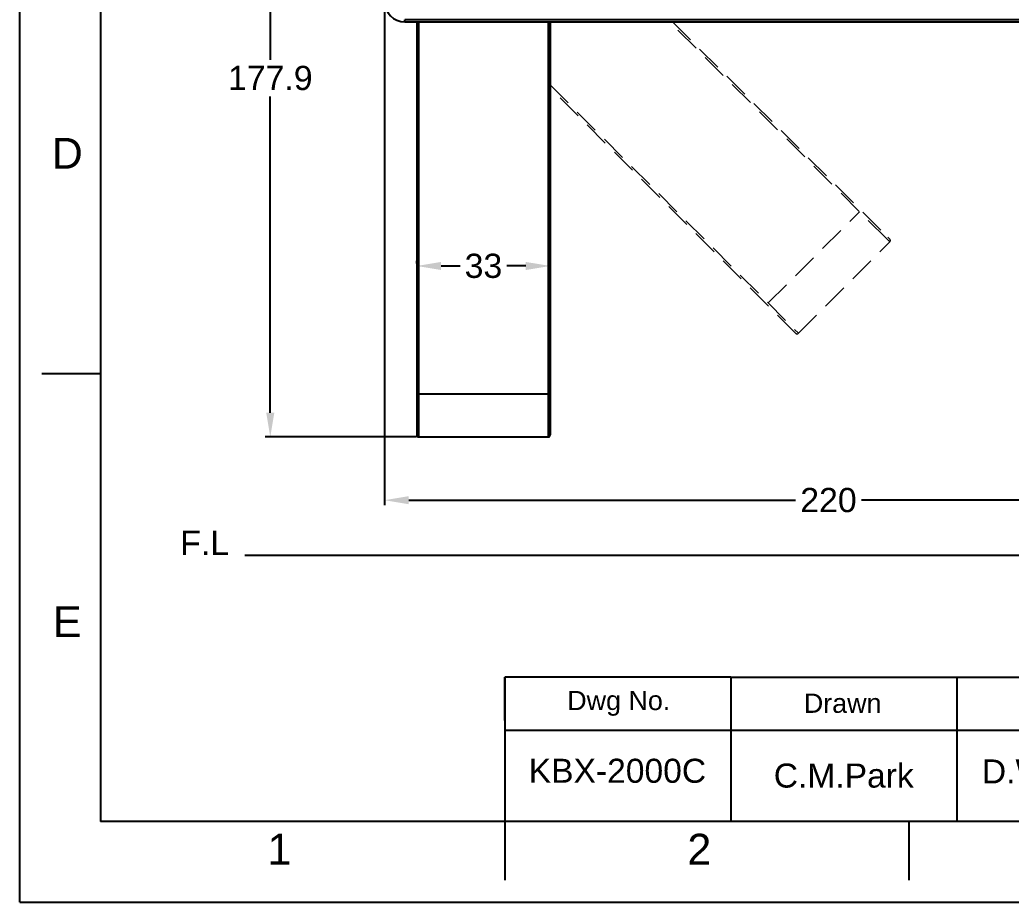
# Model space of a CAD drawing. Header units: millimetres. Extents: x 7160 to 8001, y 2712 to 3307.
# Drawn here: x 7160.2 to 7405.9, y 2712.5 to 2931.2 of the extents above; entities that cross this region are included whole.
import ezdxf
from ezdxf.enums import TextEntityAlignment as Align

# ---------------------------------------------------------------- set-up
doc = ezdxf.new("R2010")
doc.units = ezdxf.units.MM
doc.linetypes.add('HIDDEN', pattern=[9.525, 6.35, -3.175])
for name, color, linetype in [('DIM', 3, 'Continuous'), ('FORM', 7, 'Continuous'), ('벽', 2, 'Continuous')]:
    doc.layers.add(name, color=color, linetype=linetype)
doc.layers.add('HIDDEN', color=5, linetype='HIDDEN', lineweight=5)
doc.layers.add('TEXT', color=2, linetype='Continuous', lineweight=13)
doc.styles.get("Standard").update_dxf_attribs({"font": 'arial.ttf'})
doc.dimstyles.new('ISO-25', dxfattribs={"dimtxt": 5, "dimasz": 5, "dimexe": 1.252, "dimexo": 0.625, "dimgap": 1, "dimtad": 1, "dimtoh": 1, "dimdec": 1, "dimdsep": 46, "dimtxsty": 'Standard', "dimcen": 0, "dimclrd": 3, "dimclre": 3, "dimclrt": 4, "dimadec": 0, "dimazin": 0, "dimtfac": 1, "dimtdec": 1, "dimtmove": 0, "dimatfit": 3, "dimfxl": 1, "dimarcsym": 0})

# ---------------------------------------------------------------- blocks, each defined once
blk = doc.blocks.new('*D49')
at = {"layer": 'DIM', "color": 3, "lineweight": -2, "transparency": 16777216}
for p, q in [((7250.62, 2935.09), (7250.62, 2810.89)), ((7470.62, 2877.32), (7470.62, 2810.89)), ((7256.62, 2812.14), (7352.45, 2812.14)), ((7464.62, 2812.14), (7368.79, 2812.14))]:
    blk.add_line(p, q, dxfattribs=at)
at = {"layer": 'DIM', "color": 3, "transparency": 16777216}
for points in [[(7256.62, 2813.14), (7256.62, 2811.14), (7250.62, 2812.14)], [(7464.62, 2813.14), (7464.62, 2811.14), (7470.62, 2812.14)]]:
    blk.add_solid(points, dxfattribs=at)
at = {"layer": 'DIM', "color": 4, "transparency": 16777216, "insert": (7360.62, 2812.14), "char_height": 6, "attachment_point": 5}
blk.add_mtext('220', dxfattribs=at)
blk = doc.blocks.new('*D55')
at = {"layer": 'DIM', "color": 3, "lineweight": -2, "transparency": 16777216}
for p, q in [((7258.5, 3005.72), (7221.04, 3005.72)), ((7222.3, 2999.72), (7222.3, 2921.33)), ((7222.3, 2833.82), (7222.3, 2912.21)), ((7258.5, 2827.82), (7221.04, 2827.82))]:
    blk.add_line(p, q, dxfattribs=at)
at = {"layer": 'DIM', "color": 3, "transparency": 16777216}
for points in [[(7221.3, 2999.72), (7223.3, 2999.72), (7222.3, 3005.72)], [(7221.3, 2833.82), (7223.3, 2833.82), (7222.3, 2827.82)]]:
    blk.add_solid(points, dxfattribs=at)
at = {"layer": 'DIM', "color": 4, "transparency": 16777216, "insert": (7222.3, 2916.77), "char_height": 6, "attachment_point": 5}
blk.add_mtext('177.9', dxfattribs=at)
blk = doc.blocks.new('*D60')
at = {"layer": 'DIM', "color": 3, "lineweight": -2, "transparency": 16777216}
for p, q in [((7258.62, 2870.82), (7258.62, 2871.45)), ((7264.62, 2870.2), (7269.32, 2870.2)), ((7285.62, 2870.2), (7280.92, 2870.2)), ((7291.62, 2870.82), (7291.62, 2871.45))]:
    blk.add_line(p, q, dxfattribs=at)
at = {"layer": 'DIM', "color": 3, "transparency": 16777216}
for points in [[(7264.62, 2871.2), (7264.62, 2869.2), (7258.62, 2870.2)], [(7285.62, 2871.2), (7285.62, 2869.2), (7291.62, 2870.2)]]:
    blk.add_solid(points, dxfattribs=at)
at = {"layer": 'DIM', "color": 4, "transparency": 16777216, "insert": (7275.12, 2870.2), "char_height": 6, "attachment_point": 5}
blk.add_mtext('33', dxfattribs=at)

msp = doc.modelspace()

# ---------------------------------------------------------------- linework, layer by layer
at = {"color": 7, "linetype": 'Continuous'}
for p, q in [((7255.62, 2930.72), (7255.62, 2931.22)), ((7465.62, 2931.22), (7255.62, 2931.22)), ((7255.62, 2930.72), (7465.62, 2930.72)), ((7258.62, 2930.72), (7258.62, 2828.32)), ((7259.12, 2827.82), (7259.12, 2930.72)), ((7291.12, 2930.72), (7291.12, 2827.82)), ((7291.62, 2930.72), (7291.62, 2828.32)), ((7291.62, 2838.4), (7258.62, 2838.4)), ((7259.12, 2827.82), (7291.12, 2827.82))]:
    msp.add_line(p, q, dxfattribs=at)
for centre, radius, start, end in [((7255.62, 2935.72), 5, 180, 270), ((7259.12, 2828.32), 0.5, 180, 270), ((7291.12, 2828.32), 0.5, 270, 0)]:
    msp.add_arc(centre, radius, start, end, dxfattribs=at)
at = {"layer": 'FORM', "color": 7, "linetype": 'Continuous'}
for p, q in [((7160.23, 2712.5), (7160.23, 3307.2)), ((7180.26, 3287.18), (7180.26, 2732.52)), ((7180.26, 2843.45), (7165.7, 2843.45)), ((7336.4, 2768.28), (7280.38, 2768.28)), ((7280.38, 2768.28), (7280.38, 2732.52)), ((7280.38, 2757.55), (7280.38, 2768.28)), ((7981.21, 2732.52), (7180.26, 2732.52)), ((7280.38, 2732.52), (7280.38, 2717.97)), ((7380.5, 2732.52), (7380.5, 2717.97)), ((7160.23, 2712.5), (8001.23, 2712.5))]:
    msp.add_line(p, q, dxfattribs=at)
at = {"layer": 'FORM'}
for p, q in [((7336.4, 2768.28), (7981.21, 2768.28)), ((7336.4, 2768.28), (7336.4, 2732.52)), ((7392.41, 2768.28), (7392.41, 2732.52)), ((7280.38, 2755.17), (7838.18, 2755.17))]:
    msp.add_line(p, q, dxfattribs=at)
at = {"layer": 'HIDDEN', "linetype": 'HIDDEN', "lineweight": 5, "extrusion": (0, 0, -1)}
for p, q in [((7374.96, 2877.01), (7321.25, 2930.72)), ((7321.95, 2930.72), (7375.31, 2877.36)), ((7291.62, 2915.09), (7353.18, 2853.53)), ((7352.47, 2853.53), (7291.62, 2914.38)), ((7345.69, 2861.03), (7368.31, 2883.65)), ((7375.81, 2876.16), (7374.96, 2877.01)), ((7375.31, 2877.36), (7375.81, 2876.86)), ((7353.18, 2853.53), (7375.81, 2876.16))]:
    msp.add_line(p, q, dxfattribs=at)
at = {"layer": 'HIDDEN', "linetype": 'HIDDEN', "lineweight": 5}
for centre, radius, start, end in [((7375.45, 2876.51), 0.5, 315, 45), ((7352.83, 2853.82), 0.457, 219.2625, 320.7375)]:
    msp.add_arc(centre, radius, start, end, dxfattribs=at)
at = {"layer": 'TEXT'}
msp.add_line((7291.62, 2915.09), (7291.62, 2915.09), dxfattribs=at)
at = {"layer": '벽'}
msp.add_line((7216.03, 2798.55), (7902.96, 2798.55), dxfattribs=at)

# ---------------------------------------------------------------- texts
at = {"layer": 'FORM', "char_height": 7.63, "attachment_point": 5}
for s, width, insert in [('D', 10.0119, (7171.99, 2898.14)), ('E', 10.0119, (7171.99, 2782.04)), ('1', 50.0595, (7224.54, 2725.64)), ('2', 50.0595, (7328.62, 2725.64))]:
    msp.add_mtext_dynamic_manual_height_columns(s, width=width, gutter_width=12.51, heights=[0], dxfattribs=dict(at, insert=insert))
at = {"layer": 'TEXT', "attachment_point": 5}
for s, insert, char_height in [('Dwg No.', (7308.65, 2761.78), 4.768), ('Drawn', (7364.14, 2761.78), 4.768), ('KBX-2000C', (7308.32, 2745.03), 5.959), ('C.M.Park', (7364.4, 2743.84), 5.959), ('D.W.Hwang', (7420.84, 2744.01), 5.959)]:
    msp.add_mtext_dynamic_manual_height_columns(s, width=56.019, gutter_width=29.8, heights=[0], dxfattribs=dict(at, insert=insert, char_height=char_height))
at = {"layer": '벽'}
msp.add_text('F.L', height=6, dxfattribs=at).set_placement((7206.03, 2801.55), align=Align.MIDDLE_CENTER)

# ---------------------------------------------------------------- dimensions: what is measured, and where the dimension line sits
at = {"layer": 'DIM'}
dim = msp.add_linear_dim(base=(7222.3, 3005.72), p1=(7259.12, 2827.82), p2=(7259.12, 3005.72), angle=90, dimstyle='ISO-25', override={"dimtxt": 6, "dimasz": 6, "dimgap": 1.5, "dimtih": 1, "dimtmove": 2}, dxfattribs=at)
dim.commit()
dim.dimension.update_dxf_attribs({"geometry": '*D55', "text_midpoint": (7222.3, 2916.77)})
for base, p1, p2, picture, middle in [((7470.62, 2812.14), (7250.62, 2935.72), (7470.62, 2877.95), '*D49', (7360.62, 2812.14)), ((7291.62, 2870.2), (7258.62, 2870.2), (7291.62, 2870.2), '*D60', (7275.12, 2870.2))]:
    dim = msp.add_linear_dim(base=base, p1=p1, p2=p2, dimstyle='ISO-25', override={"dimtxt": 6, "dimasz": 6, "dimgap": 1.5, "dimtih": 1, "dimtmove": 2}, dxfattribs=at)
    dim.commit()
    dim.dimension.update_dxf_attribs({"geometry": picture, "text_midpoint": middle, "dimtype": 160})

doc.saveas('drawing.dxf')
